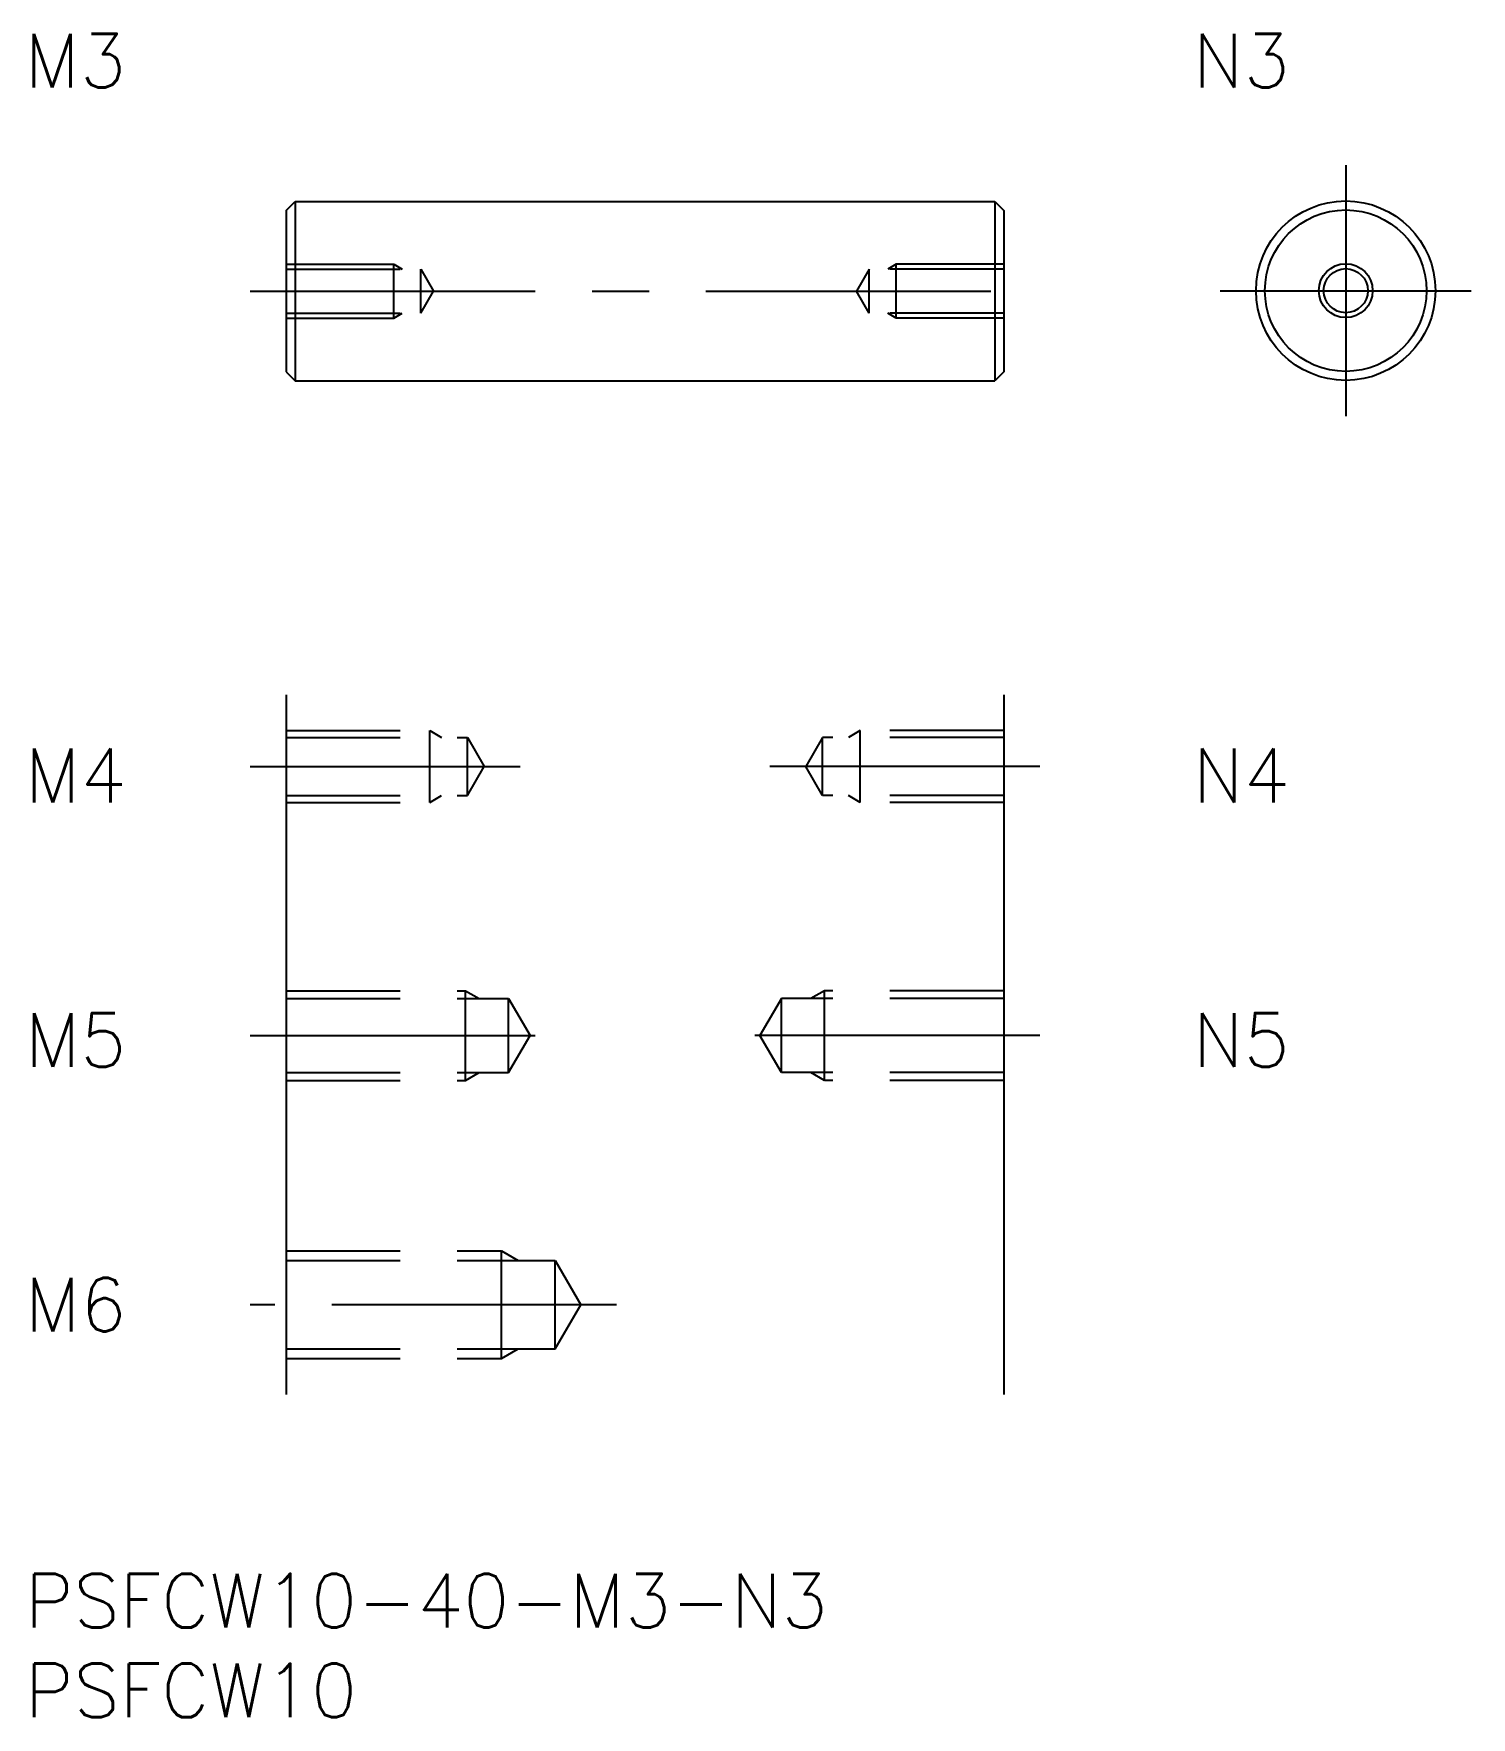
# Model space of a CAD drawing. Extents: x 0.5 to 80.6, y -8 to 85.8.
import ezdxf

# ---------------------------------------------------------------- set-up
doc = ezdxf.new("R2010")
doc.units = 0
doc.header["$LTSCALE"] = 0.5
doc.linetypes.add('CENTER', pattern=[50.8, 31.75, -6.35, 6.35, -6.35])
doc.linetypes.add('DASHED', pattern=[19.05, 12.7, -6.35])
for name, color, linetype in [('MSM_CENTER', 1, 'CENTER'), ('MSM_CONTINUOUS', 7, 'CONTINUOUS'), ('MSM_DASHED', 4, 'DASHED'), ('MSM_NARROW', 5, 'CONTINUOUS'), ('MSM_PART_NUMBER', 7, 'CONTINUOUS')]:
    doc.layers.add(name, color=color, linetype=linetype)
doc.styles.get("Standard").update_dxf_attribs({"font": 'txt.shx', "height": 2, "bigfont": 'bigfont.shx'})

# ---------------------------------------------------------------- blocks, each defined once
blk = doc.blocks.new('*U23')
at = {"layer": 'MSM_PART_NUMBER'}
blk.add_text('PSFCW10-40-M3-N3', height=3, dxfattribs=at).set_placement((0, -3))
blk = doc.blocks.new('*U24')
at = {"layer": 'MSM_PART_NUMBER'}
blk.add_text('PSFCW10', height=3, dxfattribs=at).set_placement((0, -8))
blk = doc.blocks.new('*U26')
at = {"layer": 'MSM_PART_NUMBER'}
blk.add_text('M4', height=3, dxfattribs=at).set_placement((0, 43))
blk = doc.blocks.new('*U27')
at = {"layer": 'MSM_PART_NUMBER'}
blk.add_text('M5', height=3, dxfattribs=at).set_placement((0, 28.25))
blk = doc.blocks.new('*U28')
at = {"layer": 'MSM_PART_NUMBER'}
blk.add_text('M6', height=3, dxfattribs=at).set_placement((0, 13.5))
blk = doc.blocks.new('*U29')
at = {"layer": 'MSM_PART_NUMBER'}
blk.add_text('M3', height=3, dxfattribs=at).set_placement((-0.032, 82.845))
blk = doc.blocks.new('*U30')
at = {"layer": 'MSM_PART_NUMBER'}
blk.add_text('N4', height=3, dxfattribs=at).set_placement((65.086, 43))
blk = doc.blocks.new('*U31')
at = {"layer": 'MSM_PART_NUMBER'}
blk.add_text('N5', height=3, dxfattribs=at).set_placement((65.086, 28.25))
blk = doc.blocks.new('*U32')
at = {"layer": 'MSM_PART_NUMBER'}
blk.add_text('N3', height=3, dxfattribs=at).set_placement((65.086, 82.845))

msp = doc.modelspace()

# ---------------------------------------------------------------- linework, layer by layer
at = {"layer": 'MSM_CENTER'}
for p, q in [((73.609, 78.52), (73.609, 64.52)), ((12.554, 71.494), (56.554, 71.494)), ((66.609, 71.52), (80.609, 71.52)), ((12.554, 45), (27.59, 45)), ((56.554, 45), (41.518, 45)), ((12.554, 30), (30.147, 30)), ((56.554, 30), (38.96, 30)), ((32.973, 15), (12.554, 15))]:
    msp.add_line(p, q, dxfattribs=at)
at = {"layer": 'MSM_CONTINUOUS'}
for p, q in [((14.554, 75.994), (15.054, 76.494)), ((15.054, 76.494), (54.054, 76.494)), ((15.054, 76.494), (15.054, 66.494)), ((54.054, 76.494), (54.554, 75.994)), ((54.054, 76.494), (54.054, 66.494)), ((14.554, 75.994), (14.554, 66.994)), ((54.554, 75.994), (54.554, 66.994)), ((14.554, 66.994), (15.054, 66.494)), ((54.554, 66.994), (54.054, 66.494)), ((15.054, 66.494), (54.054, 66.494)), ((14.554, 49), (14.554, 10)), ((54.554, 49), (54.554, 10))]:
    msp.add_line(p, q, dxfattribs=at)
for radius in [5, 4.5, 1.23]:
    msp.add_circle((73.609, 71.52), radius, dxfattribs=at)
at = {"layer": 'MSM_DASHED'}
for p, q in [((14.554, 72.994), (20.554, 72.994)), ((14.554, 72.723), (22.054, 72.723)), ((20.554, 72.994), (21.022, 72.723)), ((20.554, 69.994), (20.554, 72.994)), ((22.054, 70.264), (22.054, 72.723)), ((22.054, 72.723), (22.764, 71.494)), ((47.054, 72.723), (46.344, 71.494)), ((47.054, 70.264), (47.054, 72.723)), ((54.554, 72.723), (47.054, 72.723)), ((48.554, 72.994), (48.085, 72.723)), ((54.554, 72.994), (48.554, 72.994)), ((48.554, 69.994), (48.554, 72.994)), ((22.054, 70.264), (22.764, 71.494)), ((47.054, 70.264), (46.344, 71.494)), ((14.554, 70.264), (22.054, 70.264)), ((14.554, 69.994), (20.554, 69.994)), ((20.554, 69.994), (21.022, 70.264)), ((54.554, 70.264), (47.054, 70.264)), ((48.554, 69.994), (48.085, 70.264)), ((54.554, 69.994), (48.554, 69.994)), ((14.554, 47), (22.554, 47)), ((22.554, 43), (22.554, 47)), ((22.554, 47), (23.21, 46.621)), ((46.554, 47), (45.897, 46.621)), ((54.554, 47), (46.554, 47)), ((46.554, 43), (46.554, 47)), ((14.554, 46.621), (24.654, 46.621)), ((24.654, 43.379), (24.654, 46.621)), ((24.654, 46.621), (25.59, 45)), ((44.454, 46.621), (43.518, 45)), ((54.554, 46.621), (44.454, 46.621)), ((44.454, 43.379), (44.454, 46.621)), ((24.654, 43.379), (25.59, 45)), ((44.454, 43.379), (43.518, 45)), ((14.554, 43.379), (24.654, 43.379)), ((22.554, 43), (23.21, 43.379)), ((54.554, 43.379), (44.454, 43.379)), ((46.554, 43), (45.897, 43.379)), ((14.554, 43), (22.554, 43)), ((54.554, 43), (46.554, 43)), ((14.554, 32.5), (24.554, 32.5)), ((14.554, 32.067), (26.954, 32.067)), ((24.554, 27.5), (24.554, 32.5)), ((24.554, 32.5), (25.304, 32.067)), ((26.954, 27.933), (26.954, 32.067)), ((26.954, 32.067), (28.147, 30)), ((42.154, 32.067), (40.96, 30)), ((54.554, 32.067), (42.154, 32.067)), ((42.154, 27.933), (42.154, 32.067)), ((44.554, 32.5), (43.804, 32.067)), ((54.554, 32.5), (44.554, 32.5)), ((44.554, 27.5), (44.554, 32.5)), ((26.954, 27.933), (28.147, 30)), ((42.154, 27.933), (40.96, 30)), ((14.554, 27.933), (26.954, 27.933)), ((14.554, 27.5), (24.554, 27.5)), ((24.554, 27.5), (25.304, 27.933)), ((54.554, 27.933), (42.154, 27.933)), ((44.554, 27.5), (43.804, 27.933)), ((54.554, 27.5), (44.554, 27.5)), ((14.554, 18), (26.554, 18)), ((26.554, 12), (26.554, 18)), ((26.554, 18), (27.492, 17.458)), ((14.554, 17.458), (29.554, 17.458)), ((29.554, 12.542), (29.554, 17.458)), ((29.554, 17.458), (30.973, 15)), ((29.554, 12.542), (30.973, 15)), ((14.554, 12.542), (29.554, 12.542)), ((26.554, 12), (27.492, 12.542)), ((14.554, 12), (26.554, 12))]:
    msp.add_line(p, q, dxfattribs=at)
at = {"layer": 'MSM_NARROW'}
msp.add_circle((73.609, 71.52), 1.5, dxfattribs=at)

# ---------------------------------------------------------------- block references
at = {"layer": 'MSM_CONTINUOUS'}
for name in ['*U29', '*U32', '*U26', '*U30', '*U27', '*U31', '*U28', '*U23', '*U24']:
    msp.add_blockref(name, (0, 0), dxfattribs=at)

doc.saveas('drawing.dxf')
